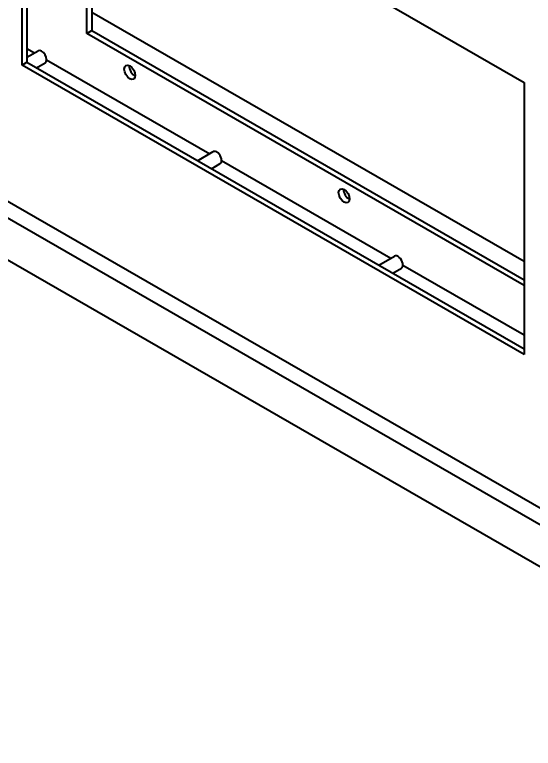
# Model space of a CAD drawing. Header units: millimetres. Extents: x 0 to 2378, y 0 to 1682.
# Drawn here: x 2075.3 to 2150.2, y 1287.5 to 1393.4 of the extents above; entities that cross this region are included whole.
import ezdxf

# ---------------------------------------------------------------- set-up
doc = ezdxf.new("R2010")
doc.units = ezdxf.units.MM
doc.header["$LTSCALE"] = 2
doc.layers.add('가시적인 것(ISO)', color=3, linetype='Continuous', lineweight=40)

msp = doc.modelspace()

# ---------------------------------------------------------------- linework, layer by layer
at = {"layer": '가시적인 것(ISO)'}
for p, q in [((2076.35, 1386.1006), (2076.35, 1425.3429)), ((2076.35, 1425.3429), (2148.8285, 1383.6053)), ((2077.0571, 1424.9357), (2077.0571, 1386.5078)), ((2085.7192, 1390.6745), (2085.7192, 1419.9475)), ((2086.4263, 1419.5403), (2086.4263, 1391.0817)), ((2007.2657, 1402.671), (2196.5582, 1293.6647)), ((2196.5582, 1287.5331), (2007.2657, 1396.5394)), ((2148.8285, 1357.7626), (2086.4263, 1393.6977)), ((2085.7192, 1390.6745), (2086.4263, 1391.0817)), ((2086.4263, 1391.0817), (2148.8285, 1355.1466)), ((2148.8285, 1354.3322), (2085.7192, 1390.6745)), ((2077.0571, 1388.5091), (2078.156, 1387.8763)), ((2077.0571, 1387.2435), (2078.6794, 1388.1777)), ((2079.8853, 1386.8805), (2103.435, 1373.319)), ((2076.35, 1386.1006), (2077.0571, 1386.5078)), ((2148.8285, 1344.363), (2076.35, 1386.1006)), ((2077.0571, 1386.5078), (2148.8285, 1345.1774)), ((2078.4222, 1385.7217), (2079.6775, 1386.4446)), ((2041.7018, 1385.2057), (2166.1526, 1313.5393)), ((2148.8285, 1383.6053), (2148.8285, 1344.363)), ((2101.6974, 1372.3184), (2103.9585, 1373.6205)), ((2103.7013, 1371.1645), (2104.9566, 1371.8873)), ((2105.1643, 1372.3232), (2129.598, 1358.2528)), ((2127.8604, 1357.2522), (2130.1214, 1358.5542)), ((2131.3273, 1357.257), (2148.8285, 1347.1787)), ((2129.8642, 1356.0982), (2131.1195, 1356.8211))]:
    msp.add_line(p, q, dxfattribs=at)
for centre, major_axis, start_param, end_param in [((2079.1785, 1387.3112), (-0.499, 0.8666), 3.14159267, 6.28318531), ((2092.6135, 1385.4748), (0.5614, -0.9749), 3.8197093, 5.60506866), ((2104.4575, 1372.7539), (-0.499, 0.8666), 3.14159265, 6.28318531), ((2123.5494, 1367.66), (0.5614, -0.9749), 3.8197093, 5.60506866), ((2130.6205, 1357.6877), (-0.499, 0.8666), 3.14159265, 6.28318531)]:
    msp.add_ellipse(centre, major_axis=major_axis, ratio=0.57809312, start_param=start_param, end_param=end_param, dxfattribs=at)
for centre in [(2091.9064, 1385.0676), (2122.8423, 1367.2528)]:
    msp.add_ellipse(centre, major_axis=(0.5614, -0.9749), ratio=0.57809312, dxfattribs=at)

doc.saveas('drawing.dxf')
